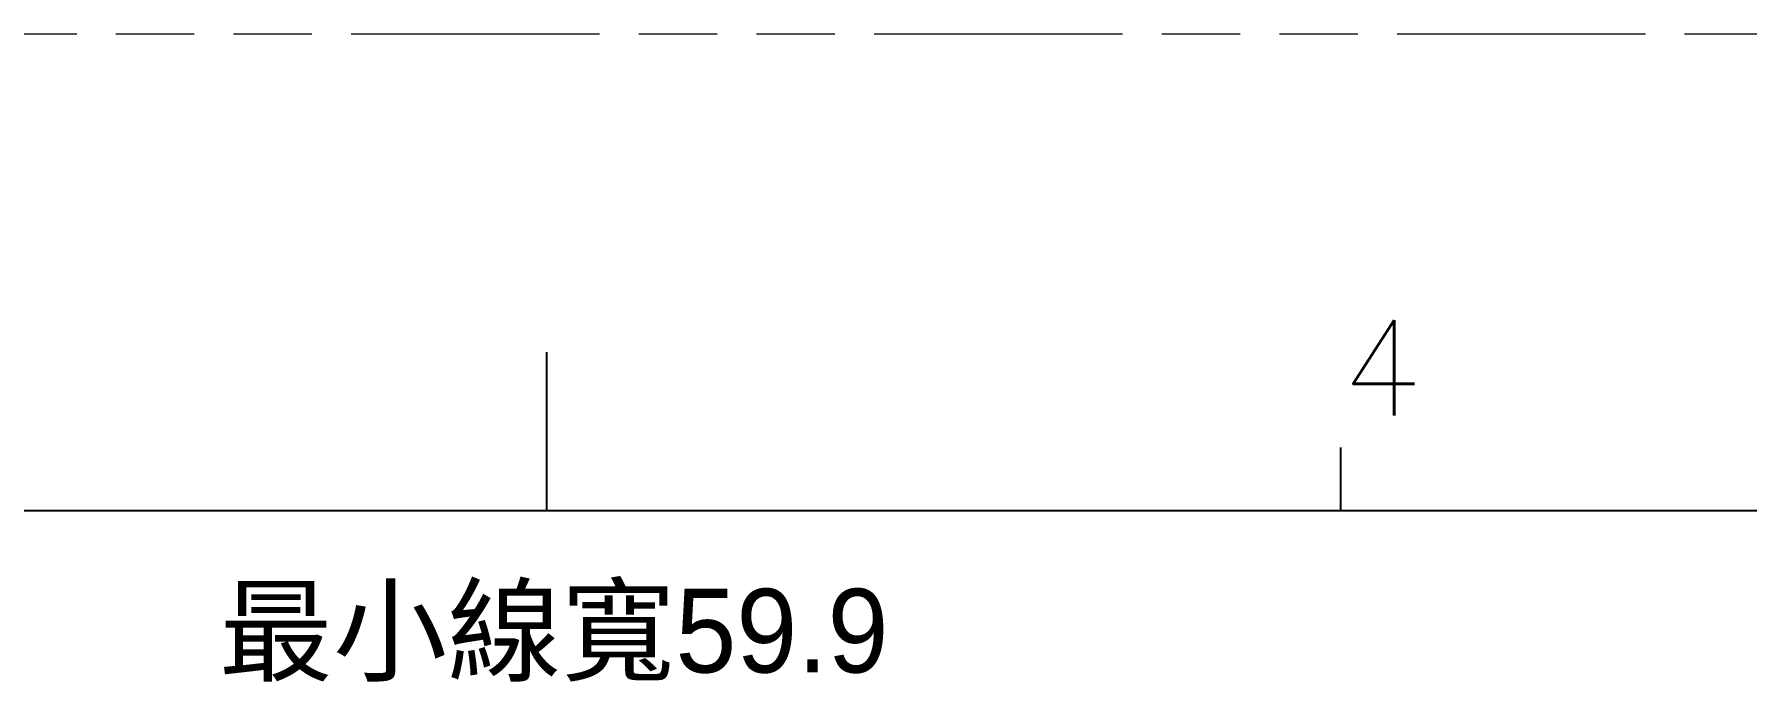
# Model space of a CAD drawing. Extents: x -344 to 154, y 670 to 1023.
# Drawn here: x -167.3 to -101.8, y 997.8 to 1022.6 of the extents above; entities that cross this region are included whole.
import ezdxf

# ---------------------------------------------------------------- set-up
doc = ezdxf.new("R2010")
doc.units = 0
doc.linetypes.add('PHANTOM', pattern=[29.5, 9.5, -1.5, 3, -1.5, 3, -1.5, 9.5])
doc.layers.add('0PAPERF', color=2, linetype='PHANTOM', lineweight=0, plot=False)
doc.layers.add('備註', color=1, linetype='Continuous')
doc.styles.add('SIMPLEX', font='simplex.shx')
doc.styles.get("Standard").update_dxf_attribs({"font": 'txt.shx'})

msp = doc.modelspace()

# ---------------------------------------------------------------- linework, layer by layer
for p, q in [((-147.675, 1004.331), (-147.675, 1010.405)), ((-117.303, 1004.331), (-117.303, 1006.76)), ((139.031, 1004.331), (-329.903, 1004.331))]:
    msp.add_line(p, q)
at = {"layer": '0PAPERF'}
msp.add_line((154.342, 1022.561), (-343.875, 1022.561), dxfattribs=at)

# ---------------------------------------------------------------- texts
at = {"style": 'SIMPLEX'}
msp.add_text('4', height=3.645, dxfattribs=at).set_placement((-117.303, 1007.975))
at = {"layer": '備註', "color": 1, "linetype": 'Continuous', "insert": (-160.214, 1001.349), "char_height": 3.2, "width": 45.23007, "attachment_point": 1}
msp.add_mtext('{\\f新細明體|b0|i0|c136|p18;最小線寬59.9}', dxfattribs=at)

doc.saveas('drawing.dxf')
